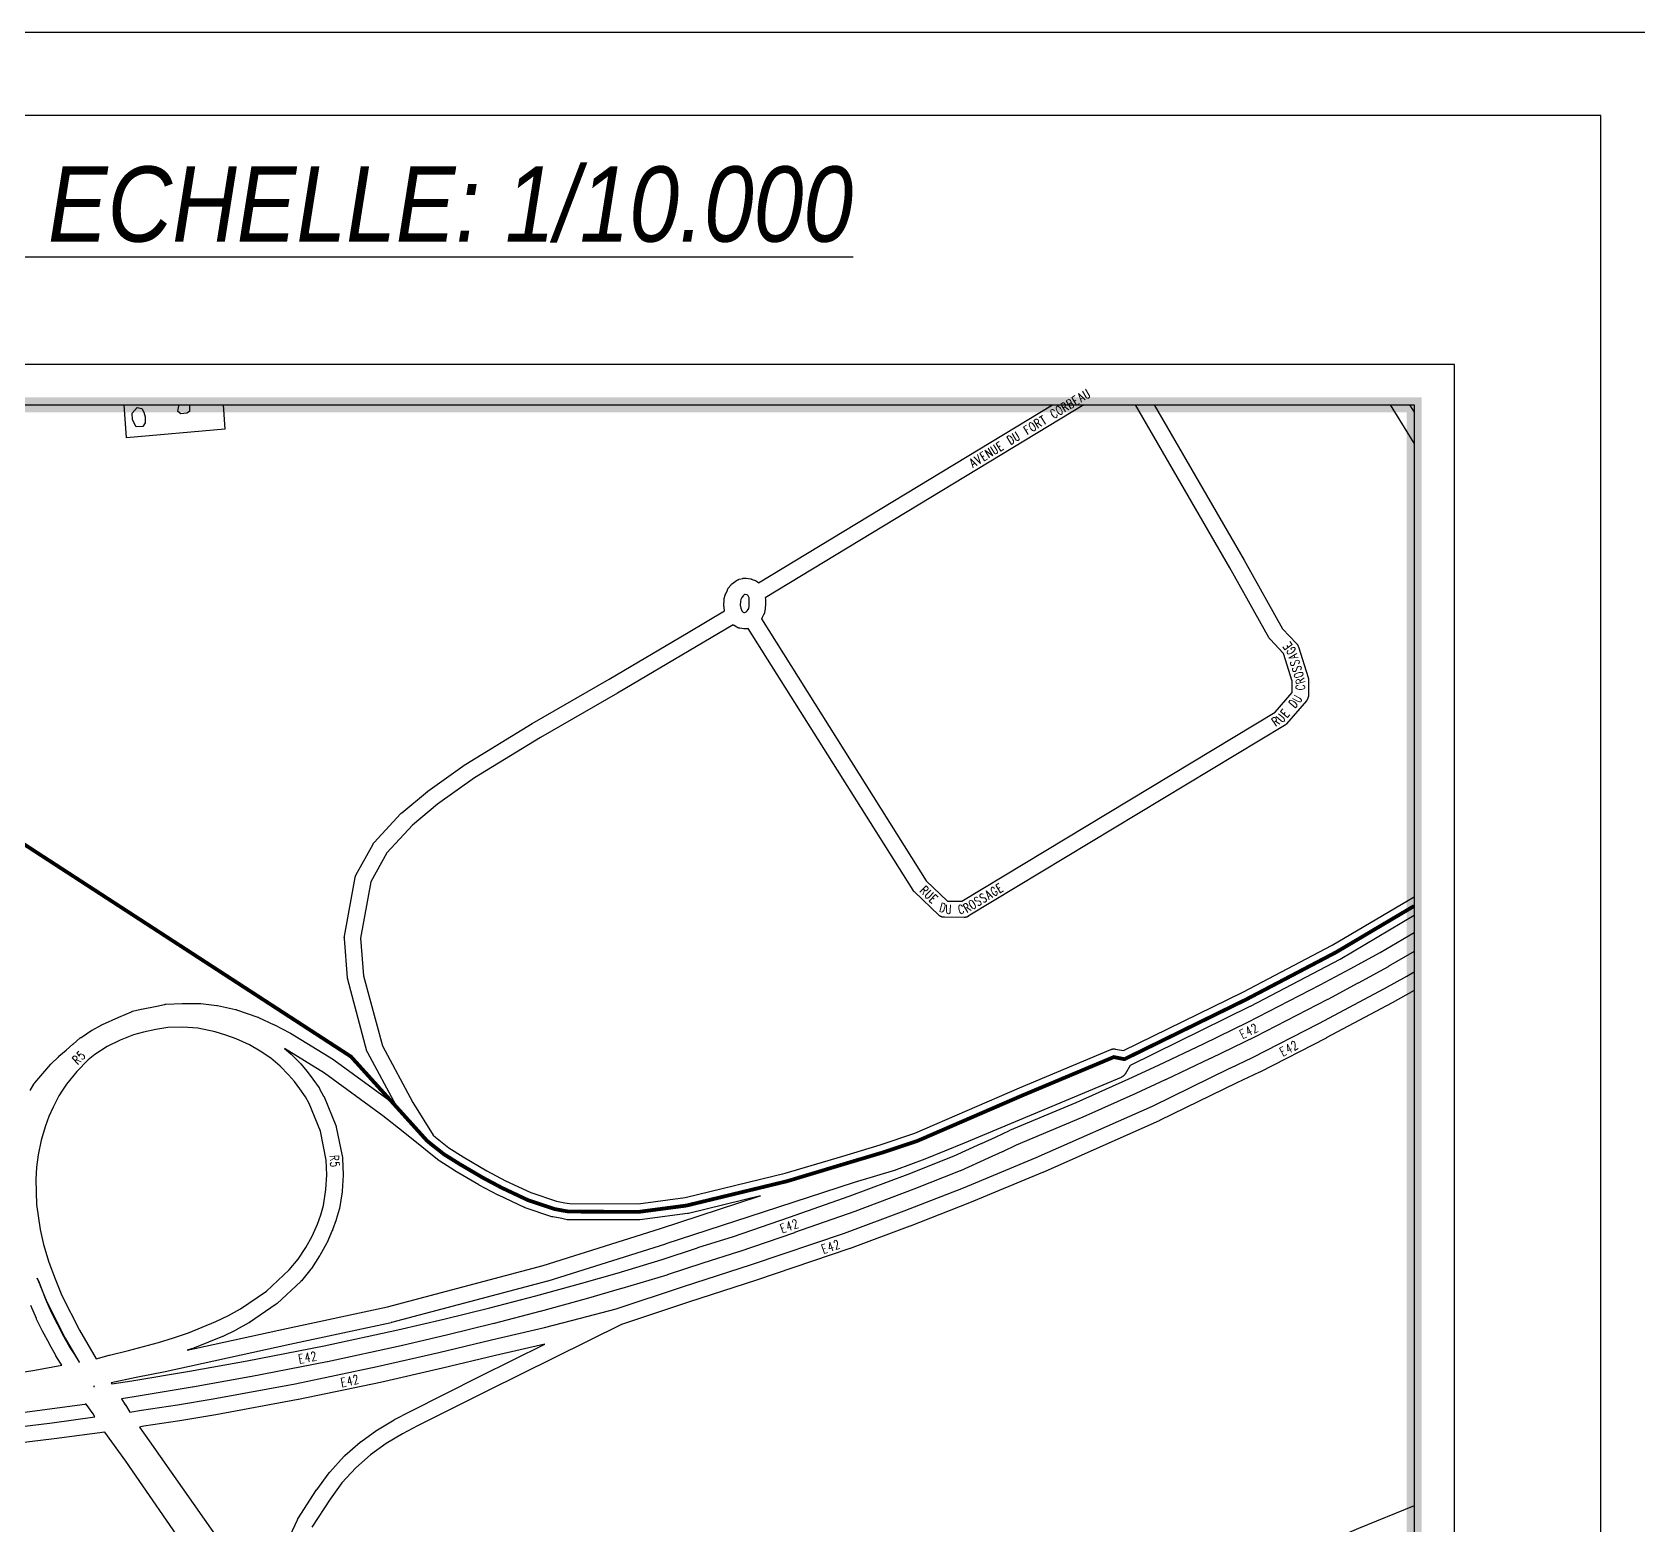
# Model space of a CAD drawing. Header units: millimetres. Extents: x 233857 to 235003, y 252930 to 253232.
# Drawn here: x 234688.6 to 234795.3, y 253127.8 to 253227 of the extents above; entities that cross this region are included whole.
import ezdxf
from ezdxf.enums import TextEntityAlignment as Align

# ---------------------------------------------------------------- set-up
doc = ezdxf.new("R2010")
doc.units = ezdxf.units.MM
doc.layers.get('0').update_dxf_attribs({"linetype": 'CONTINUOUS'})
doc.layers.add('1CARTOUCHE', color=7, linetype='CONTINUOUS')
doc.layers.add('IGN', color=253, linetype='CONTINUOUS')
doc.styles.add('BR11', font='ROMANS.shx', dxfattribs={"width": 0.7, "height": 6})
doc.styles.get("Standard").update_dxf_attribs({"font": 'romans.shx', "width": 0.85})

# ---------------------------------------------------------------- blocks, each defined once
blk = doc.blocks.new('*U57')
at = {"color": 0, "style": 'BR11', "width": 0.7}
for s, rotation, p in [('R', 316.4254, (117659.6, 127453.6)), ('U', 316.4254, (117662.7, 127450.7)), ('E', 316.4254, (117665.7, 127447.8)), ('S', 31.113, (117698.7, 127448.4)), ('A', 31.113, (117702.3, 127450.6)), ('G', 31.113, (117705.9, 127452.8)), ('E', 31.113, (117709.4, 127455)), ('D', 343.2517, (117671.8, 127442)), ('U', 359.6577, (117675.6, 127440.9)), ('C', 15.423, (117684, 127440.9)), ('R', 31.113, (117687.9, 127441.9)), ('O', 31.113, (117691.5, 127444.1)), ('S', 31.113, (117695.1, 127446.3))]:
    blk.add_text(s, height=6, rotation=rotation, dxfattribs=at).set_placement(p, align=Align.MIDDLE)
blk = doc.blocks.new('*U58')
at = {"color": 0, "style": 'BR11', "width": 0.7}
for s, rotation, p in [('E', 126.6251, (117900.8, 127615.9)), ('G', 126.6251, (117903.2, 127612.6)), ('A', 107.3814, (117904.5, 127608.6)), ('S', 107.3814, (117905.7, 127604.6)), ('S', 107.3814, (117907, 127600.6)), ('O', 107.3814, (117908.2, 127596.6)), ('R', 104.8404, (117909.3, 127592.5)), ('C', 89.6067, (117909.3, 127588.3)), ('D', 49.2712, (117904.6, 127577.5)), ('U', 60.8466, (117907.3, 127580.6)), ('R', 32.8705, (117892.8, 127565.6)), ('U', 49.2712, (117896.3, 127567.9)), ('E', 49.2712, (117899.1, 127571.1))]:
    blk.add_text(s, height=6, rotation=rotation, dxfattribs=at).set_placement(p, align=Align.MIDDLE)
blk = doc.blocks.new('*U80')
at = {"color": 0, "style": 'BR11', "width": 0.7}
for s, rotation, p in [('E', 27.0783, (117897.8, 127346.6)), ('4', 27.1697, (117901.6, 127348.5)), ('2', 27.1697, (117905.3, 127350.5))]:
    blk.add_text(s, height=6, rotation=rotation, dxfattribs=at).set_placement(p, align=Align.MIDDLE)
blk = doc.blocks.new('*U81')
at = {"color": 0, "style": 'BR11', "width": 0.7}
for s, p in [('E', (117593.3, 127215.5)), ('4', (117597.3, 127216.9)), ('2', (117601.3, 127218.2))]:
    blk.add_text(s, height=6, rotation=18.5973, dxfattribs=at).set_placement(p, align=Align.MIDDLE)
blk = doc.blocks.new('*U82')
at = {"color": 0, "style": 'BR11', "width": 0.7}
for s, rotation, p in [('2', 12.0457, (117282.1, 127128.6)), ('E', 11.9427, (117273.9, 127126.8)), ('4', 12.0457, (117278, 127127.7))]:
    blk.add_text(s, height=6, rotation=rotation, dxfattribs=at).set_placement(p, align=Align.MIDDLE)
blk = doc.blocks.new('*U89')
at = {"color": 0, "style": 'BR11', "width": 0.7}
for s, p in [('E', (117245.8, 127142.5)), ('4', (117250, 127143.3)), ('2', (117254.1, 127144.1))]:
    blk.add_text(s, height=6, rotation=11.0794, dxfattribs=at).set_placement(p, align=Align.MIDDLE)
blk = doc.blocks.new('*U90')
at = {"color": 0, "style": 'BR11', "width": 0.7}
for s, rotation, p in [('E', 18.8727, (117565.8, 127229.2)), ('4', 19.1876, (117569.8, 127230.5)), ('2', 19.1876, (117573.8, 127231.9))]:
    blk.add_text(s, height=6, rotation=rotation, dxfattribs=at).set_placement(p, align=Align.MIDDLE)
blk = doc.blocks.new('*U91')
at = {"color": 0, "style": 'BR11', "width": 0.7}
for s, rotation, p in [('E', 25.981, (117871.2, 127358.2)), ('4', 26.6599, (117875, 127360.1)), ('2', 26.6599, (117878.8, 127361.9))]:
    blk.add_text(s, height=6, rotation=rotation, dxfattribs=at).set_placement(p, align=Align.MIDDLE)
blk = doc.blocks.new('*U142')
at = {"color": 0, "style": 'BR11', "width": 0.7}
for s, p in [('E', (117760, 127778.8)), ('A', (117763.6, 127781)), ('U', (117767.2, 127783.1)), ('C', (117745.6, 127770.1)), ('O', (117749.2, 127772.3)), ('R', (117752.8, 127774.4)), ('B', (117756.4, 127776.6)), ('F', (117727.7, 127759.2)), ('O', (117731.3, 127761.4)), ('R', (117734.9, 127763.6)), ('T', (117738.5, 127765.7)), ('U', (117706.1, 127746.2)), ('E', (117709.7, 127748.3)), ('D', (117716.9, 127752.7)), ('U', (117720.5, 127754.9)), ('A', (117691.8, 127737.5)), ('V', (117695.3, 127739.6)), ('E', (117698.9, 127741.8)), ('N', (117702.5, 127744))]:
    blk.add_text(s, height=6, rotation=31.1907, dxfattribs=at).set_placement(p, align=Align.MIDDLE)
blk = doc.blocks.new('*U147')
at = {"color": 0, "style": 'BR11', "width": 0.7}
for s, p in [('5', (117099.6, 127343.9)), ('R', (117096.7, 127340.9))]:
    blk.add_text(s, height=6, rotation=45.002, dxfattribs=at).set_placement(p, align=Align.MIDDLE)
blk = doc.blocks.new('*U148')
at = {"color": 0, "style": 'BR11', "width": 0.7}
for s, p in [('R', (117267.9, 127275.8)), ('5', (117268.2, 127271.6))]:
    blk.add_text(s, height=6, rotation=274.5799, dxfattribs=at).set_placement(p, align=Align.MIDDLE)

msp = doc.modelspace()

# ---------------------------------------------------------------- linework, layer by layer
at = {"layer": '1CARTOUCHE'}
for points in [[(233857.38, 253226.96), (235003.07, 253226.96), (235003.07, 252929.96), (233857.38, 252929.96)], [(234792.81, 253221.41), (233867.08, 253221.41), (233867.08, 252935.16), (234792.81, 252934.96)], [(234590.1, 252942.64), (234783.09, 252942.64), (234783.09, 253204.89), (234590.1, 253204.89)]]:
    msp.add_lwpolyline(points, close=True, dxfattribs=at)
at = {"layer": '1CARTOUCHE', "const_width": 1}
msp.add_lwpolyline([(234592.8, 252945.33), (234780.4, 252945.33), (234780.4, 253202.2), (234592.8, 253202.2)], close=True, dxfattribs=at)
at = {"layer": 'IGN', "linetype": 'Continuous'}
msp.add_lwpolyline([(234592.8, 253202.2), (234780.4, 253202.2), (234780.4, 252945.33), (234592.8, 252945.33), (234592.8, 253202.2)], dxfattribs=at)
msp.add_lwpolyline([(234592.8, 253202.2), (234780.4, 253202.2), (234780.4, 252945.33), (234592.8, 252945.33), (234592.8, 253202.2)], dxfattribs=at)
at = {"layer": 'IGN'}
for points in [[(234688.51, 253156.67), (234688.76, 253157.1), (234688.77, 253157.11), (234688.78, 253157.13), (234688.79, 253157.14), (234688.8, 253157.16), (234688.82, 253157.17), (234689.22, 253157.64), (234689.22, 253157.64), (234689.89, 253158.41), (234689.89, 253158.42), (234689.9, 253158.43), (234689.91, 253158.44), (234690.39, 253158.9), (234690.4, 253158.91), (234690.41, 253158.92), (234690.42, 253158.94), (234690.9, 253159.34), (234691.35, 253159.74), (234691.36, 253159.75), (234691.83, 253160.16), (234691.84, 253160.17), (234691.86, 253160.18), (234691.87, 253160.19), (234691.89, 253160.2), (234692.61, 253160.67), (234692.62, 253160.67), (234692.63, 253160.68), (234693.26, 253161.03), (234693.27, 253161.04), (234693.29, 253161.05), (234693.3, 253161.06), (234694.39, 253161.55), (234694.4, 253161.55), (234695.23, 253161.9), (234695.25, 253161.91), (234695.26, 253161.91), (234695.28, 253161.92), (234695.29, 253161.92), (234695.31, 253161.93), (234695.87, 253162.07), (234695.89, 253162.07), (234695.9, 253162.08), (234696.91, 253162.27), (234697.43, 253162.39), (234697.45, 253162.39), (234697.47, 253162.4), (234697.49, 253162.4), (234697.51, 253162.4), (234697.52, 253162.4), (234698.59, 253162.45), (234698.61, 253162.45), (234698.62, 253162.45), (234699.77, 253162.45), (234699.78, 253162.45), (234699.8, 253162.45), (234699.81, 253162.44), (234699.83, 253162.44), (234700.9, 253162.32), (234700.92, 253162.32), (234700.93, 253162.31), (234700.95, 253162.31), (234702.15, 253162.05), (234702.16, 253162.04), (234702.18, 253162.04), (234702.19, 253162.04), (234702.21, 253162.03), (234703.62, 253161.54), (234703.64, 253161.53), (234703.65, 253161.53), (234703.67, 253161.52), (234704.7, 253161.04), (234704.71, 253161.04), (234704.72, 253161.03), (234705.75, 253160.5), (234705.76, 253160.49), (234705.78, 253160.48), (234705.79, 253160.48), (234708.64, 253158.72), (234708.65, 253158.72), (234708.67, 253158.71), (234708.68, 253158.7), (234712.58, 253155.85), (234712.59, 253155.84), (234712.6, 253155.84), (234712.8, 253155.68), (234710.92, 253159.18), (234710.91, 253159.19), (234710.9, 253159.21), (234710.9, 253159.23), (234710.89, 253159.24), (234710.88, 253159.26), (234710.88, 253159.28), (234710.87, 253159.29), (234709.6, 253164.05), (234709.59, 253164.07), (234709.59, 253164.08), (234709.59, 253164.1), (234709.58, 253164.11), (234709.58, 253164.13), (234709.58, 253164.15), (234709.37, 253166.77), (234709.37, 253166.79), (234709.36, 253166.81), (234709.36, 253166.82), (234709.37, 253166.84), (234709.37, 253166.86), (234709.37, 253166.88), (234709.37, 253166.89), (234709.37, 253166.91), (234710.08, 253170.81), (234710.09, 253170.83), (234710.09, 253170.85), (234710.1, 253170.87), (234710.1, 253170.88), (234710.11, 253170.9), (234710.11, 253170.92), (234710.12, 253170.93), (234710.13, 253170.95), (234710.13, 253170.96), (234710.14, 253170.98), (234711.28, 253173.04), (234711.29, 253173.05), (234711.29, 253173.07), (234711.3, 253173.08), (234711.31, 253173.09), (234711.32, 253173.11), (234711.33, 253173.12), (234711.34, 253173.13), (234711.35, 253173.14), (234713.13, 253175.06), (234713.14, 253175.07), (234713.15, 253175.08), (234713.17, 253175.1), (234713.18, 253175.11), (234714.88, 253176.53), (234714.89, 253176.53), (234714.9, 253176.54), (234714.91, 253176.55), (234717.4, 253178.33), (234717.41, 253178.33), (234717.42, 253178.34), (234717.43, 253178.35), (234721.83, 253181.04), (234721.84, 253181.05), (234726.96, 253183.99), (234732.2, 253187.08), (234734.62, 253188.53), (234734.58, 253188.77), (234734.58, 253188.79), (234734.57, 253188.81), (234734.57, 253188.83), (234734.57, 253188.84), (234734.57, 253188.86), (234734.57, 253188.88), (234734.57, 253188.9), (234734.59, 253189.24), (234734.59, 253189.26), (234734.59, 253189.28), (234734.59, 253189.29), (234734.6, 253189.31), (234734.6, 253189.33), (234734.6, 253189.34), (234734.66, 253189.57), (234734.66, 253189.59), (234734.67, 253189.6), (234734.67, 253189.62), (234734.68, 253189.63), (234734.68, 253189.65), (234734.69, 253189.66), (234734.8, 253189.9), (234734.8, 253189.92), (234734.81, 253189.93), (234734.82, 253189.95), (234734.83, 253189.96), (234734.83, 253189.98), (234734.84, 253189.99), (234734.85, 253190), (234734.86, 253190.02), (234735.04, 253190.24), (234735.05, 253190.26), (234735.06, 253190.27), (234735.07, 253190.28), (234735.08, 253190.29), (234735.1, 253190.31), (234735.11, 253190.32), (234735.12, 253190.33), (234735.13, 253190.34), (234735.15, 253190.35), (234735.4, 253190.53), (234735.41, 253190.54), (234735.43, 253190.55), (234735.44, 253190.56), (234735.46, 253190.57), (234735.48, 253190.58), (234735.49, 253190.59), (234735.51, 253190.59), (234735.53, 253190.6), (234735.54, 253190.61), (234735.56, 253190.61), (234735.58, 253190.62), (234735.82, 253190.68), (234735.84, 253190.68), (234735.85, 253190.69), (234735.87, 253190.69), (234735.89, 253190.69), (234735.9, 253190.69), (234735.92, 253190.7), (234735.94, 253190.7), (234735.95, 253190.7), (234735.97, 253190.7), (234735.99, 253190.7), (234736.01, 253190.69), (234736.02, 253190.69), (234736.04, 253190.69), (234736.35, 253190.64), (234736.36, 253190.64), (234736.38, 253190.63), (234736.4, 253190.63), (234736.42, 253190.62), (234736.43, 253190.62), (234736.45, 253190.61), (234736.46, 253190.61), (234736.66, 253190.53), (234736.68, 253190.52), (234736.69, 253190.51), (234736.71, 253190.5), (234736.73, 253190.5), (234736.74, 253190.49), (234736.76, 253190.48), (234736.77, 253190.47), (234736.78, 253190.46), (234736.8, 253190.45), (234736.81, 253190.43), (234736.83, 253190.42), (234736.84, 253190.41), (234736.85, 253190.4), (234736.87, 253190.38), (234756.39, 253202.2)], [(234694.91, 253200.02), (234694.75, 253202.2)], [(234701.32, 253202.2), (234701.44, 253200.58), (234694.91, 253200.02), (234694.91, 253200.02)], [(234699.09, 253202.2), (234699.09, 253202.14), (234699.09, 253201.88), (234699.09, 253201.77), (234698.92, 253201.65), (234698.52, 253201.6), (234698.32, 253201.77), (234698.35, 253202.02), (234698.39, 253202.2)], [(234763.15, 253202.2), (234769.11, 253191.9), (234769.11, 253191.9), (234771.67, 253187.33), (234772.6, 253186.35), (234772.61, 253186.34), (234772.62, 253186.32), (234772.63, 253186.31), (234772.64, 253186.3), (234772.65, 253186.28), (234772.66, 253186.27), (234772.67, 253186.25), (234772.68, 253186.24), (234772.69, 253186.22), (234772.69, 253186.2), (234772.7, 253186.19), (234772.71, 253186.17), (234772.71, 253186.16), (234772.72, 253186.14), (234773.36, 253184.09), (234773.37, 253184.07), (234773.37, 253184.06), (234773.37, 253184.04), (234773.38, 253184.02), (234773.38, 253184.01), (234773.38, 253183.99), (234773.38, 253183.97), (234773.39, 253183.96), (234773.39, 253183.94), (234773.39, 253183.92), (234773.38, 253182.9), (234773.38, 253182.88), (234773.38, 253182.86), (234773.38, 253182.84), (234773.37, 253182.83), (234773.37, 253182.81), (234773.37, 253182.79), (234773.36, 253182.77), (234773.36, 253182.76), (234773.35, 253182.74), (234773.35, 253182.72), (234773.34, 253182.7), (234773.33, 253182.69), (234773.33, 253182.67), (234773.32, 253182.66), (234773.31, 253182.64), (234773.3, 253182.62), (234773.29, 253182.61), (234773.28, 253182.59), (234773.27, 253182.58), (234773.26, 253182.56), (234773.25, 253182.55), (234771.93, 253181.02), (234771.92, 253181.01), (234771.91, 253181), (234771.9, 253180.98), (234771.88, 253180.97), (234771.87, 253180.96), (234771.86, 253180.95), (234771.84, 253180.94), (234771.83, 253180.93), (234771.82, 253180.92), (234771.8, 253180.91), (234750.8, 253168.24), (234750.79, 253168.23), (234750.77, 253168.22), (234750.76, 253168.21), (234750.74, 253168.2), (234750.72, 253168.2), (234750.71, 253168.19), (234750.69, 253168.19), (234750.67, 253168.18), (234750.66, 253168.18), (234750.64, 253168.17), (234750.62, 253168.17), (234750.61, 253168.17), (234750.59, 253168.16), (234750.57, 253168.16), (234750.55, 253168.16), (234750.54, 253168.16), (234750.52, 253168.16), (234749.21, 253168.17), (234749.19, 253168.17), (234749.18, 253168.17), (234749.16, 253168.17), (234749.14, 253168.17), (234749.12, 253168.17), (234749.11, 253168.18), (234749.09, 253168.18), (234749.07, 253168.19), (234749.05, 253168.19), (234749.04, 253168.2), (234749.02, 253168.2), (234749, 253168.21), (234748.99, 253168.22), (234748.97, 253168.22), (234748.96, 253168.23), (234748.94, 253168.24), (234748.93, 253168.25), (234748.91, 253168.26), (234748.9, 253168.27), (234748.88, 253168.28), (234748.87, 253168.29), (234748.86, 253168.3), (234748.84, 253168.32), (234747.22, 253169.86), (234747.21, 253169.87), (234747.19, 253169.89), (234747.18, 253169.9), (234747.17, 253169.91), (234747.16, 253169.92), (234747.15, 253169.94), (234747.14, 253169.95), (234747.13, 253169.97), (234736.19, 253187.36), (234736.11, 253187.34), (234736.09, 253187.34), (234736.07, 253187.33), (234736.05, 253187.33), (234736.04, 253187.33), (234736.02, 253187.33), (234736, 253187.33), (234735.98, 253187.32), (234735.96, 253187.32), (234735.95, 253187.32), (234735.93, 253187.33), (234735.91, 253187.33), (234735.89, 253187.33), (234735.63, 253187.37), (234735.61, 253187.37), (234735.59, 253187.37), (234735.58, 253187.38), (234735.56, 253187.38), (234735.54, 253187.39), (234735.53, 253187.39), (234735.51, 253187.4), (234735.49, 253187.4), (234735.48, 253187.41), (234735.46, 253187.42), (234735.45, 253187.43), (234735.43, 253187.44), (234735.42, 253187.45), (234735.26, 253187.55), (234735.24, 253187.55), (234735.23, 253187.56), (234735.22, 253187.57), (234735.21, 253187.58), (234735.18, 253187.6), (234732.75, 253186.15), (234732.75, 253186.15), (234727.51, 253183.05), (234727.5, 253183.05), (234722.39, 253180.12), (234718.01, 253177.44), (234715.56, 253175.68), (234713.9, 253174.3), (234712.19, 253172.46), (234711.13, 253170.53), (234710.45, 253166.79), (234710.65, 253164.28), (234711.9, 253159.63), (234713.92, 253155.87), (234715.26, 253153.7), (234715.43, 253153.56), (234716.31, 253152.87), (234717.26, 253152.27), (234718.84, 253151.34), (234720.08, 253150.68), (234721.76, 253149.9), (234723.45, 253149.33), (234724, 253149.22), (234724.32, 253149.17), (234728.88, 253149.15), (234731.99, 253149.56), (234738.63, 253151.17), (234742.47, 253152.32), (234744.95, 253153.07), (234747.24, 253153.83), (234754.19, 253156.85), (234754.2, 253156.85), (234760.26, 253159.39), (234760.27, 253159.4), (234760.29, 253159.4), (234760.31, 253159.41), (234760.32, 253159.41), (234760.34, 253159.42), (234760.36, 253159.42), (234760.37, 253159.42), (234760.39, 253159.43), (234760.41, 253159.43), (234760.43, 253159.43), (234760.45, 253159.43), (234760.46, 253159.43), (234760.48, 253159.43), (234760.5, 253159.43), (234760.52, 253159.43), (234760.53, 253159.43), (234760.55, 253159.42), (234760.57, 253159.42), (234761.1, 253159.32)], [(234737.07, 253188), (234748.01, 253170.6), (234749.43, 253169.25), (234750.37, 253169.24), (234771.17, 253181.79), (234772.3, 253183.1), (234772.31, 253183.85), (234771.73, 253185.7), (234770.84, 253186.64), (234770.83, 253186.65), (234770.82, 253186.66), (234770.81, 253186.68), (234770.79, 253186.69), (234770.79, 253186.7), (234770.78, 253186.72), (234770.77, 253186.73), (234770.76, 253186.75), (234768.17, 253191.37), (234761.9, 253202.2)], [(234758.48, 253202.2), (234737.32, 253189.39), (234737.33, 253189.29), (234737.34, 253189.27), (234737.34, 253189.25), (234737.34, 253189.24), (234737.34, 253189.22), (234737.34, 253188.98), (234737.34, 253188.96), (234737.34, 253188.95), (234737.33, 253188.94), (234737.32, 253188.71), (234737.32, 253188.7), (234737.31, 253188.69), (234737.31, 253188.67), (234737.31, 253188.66), (234737.26, 253188.41), (234737.26, 253188.4), (234737.26, 253188.38), (234737.25, 253188.36), (234737.25, 253188.34), (234737.24, 253188.33), (234737.23, 253188.31), (234737.23, 253188.29), (234737.22, 253188.28), (234737.21, 253188.26), (234737.12, 253188.08), (234737.11, 253188.07), (234737.1, 253188.05), (234737.09, 253188.04), (234737.08, 253188.02), (234737.07, 253188)], [(234780.4, 253199.67), (234778.83, 253202.2)], [(234780.1, 253202.2), (234780.4, 253201.72)], [(234761.1, 253159.32), (234769.02, 253163.21), (234774.96, 253166.32), (234780.4, 253169.54)], [(234780.4, 253168.29), (234775.5, 253165.38), (234775.49, 253165.38), (234775.47, 253165.37), (234769.51, 253162.25), (234769.5, 253162.24), (234761.55, 253158.34), (234761.21, 253157.76), (234761.2, 253157.75), (234761.19, 253157.73), (234761.18, 253157.72), (234761.17, 253157.71), (234761.16, 253157.69), (234761.15, 253157.68), (234761.13, 253157.66), (234761.12, 253157.65), (234761.11, 253157.64), (234761.09, 253157.63), (234761.08, 253157.62), (234761.07, 253157.61), (234761.05, 253157.6), (234761.04, 253157.59), (234761.02, 253157.58), (234761, 253157.57), (234760.99, 253157.56), (234760.97, 253157.55), (234760.96, 253157.54), (234750.52, 253153.18), (234750.52, 253153.18), (234747.92, 253152.12), (234747.91, 253152.12), (234746, 253151.4), (234745.99, 253151.4), (234745.97, 253151.39), (234743.23, 253150.56), (234737.18, 253148.59), (234730.71, 253146.48), (234730.7, 253146.47), (234722.88, 253144.01), (234722.87, 253144.01), (234722.86, 253144), (234712.5, 253141.26), (234712.48, 253141.26), (234712.47, 253141.25), (234705.76, 253139.81), (234697.48, 253137.99), (234697.47, 253137.98), (234695.54, 253137.6), (234693.89, 253137.26)], [(234693.89, 253137.26), (234693.93, 253137.19), (234695.25, 253137.39), (234699.09, 253138.03), (234702.91, 253138.71), (234708.02, 253139.71), (234712.91, 253140.77), (234715.98, 253141.49), (234719.04, 253142.24), (234722.09, 253143.04), (234725.13, 253143.87), (234727.48, 253144.55), (234730.47, 253145.44), (234732.83, 253146.23), (234732.84, 253146.24), (234735.22, 253146.98), (234738.92, 253148.25), (234742.89, 253149.65), (234746.8, 253151.12), (234749.86, 253152.33), (234751.66, 253153.15), (234751.67, 253153.15), (234752.6, 253153.57), (234753.53, 253154.02), (234753.54, 253154.02), (234753.55, 253154.03), (234757.97, 253155.88), (234761.47, 253157.45), (234763.43, 253158.35), (234766.41, 253159.76), (234769.37, 253161.2), (234774.16, 253163.68), (234776.16, 253164.75), (234778.14, 253165.83), (234780.4, 253167.16)], [(234780.4, 253165.91), (234778.68, 253164.9), (234778.67, 253164.89), (234776.68, 253163.8), (234776.67, 253163.79), (234774.67, 253162.72), (234774.66, 253162.72), (234769.86, 253160.24), (234769.85, 253160.23), (234766.88, 253158.79), (234766.87, 253158.79), (234763.89, 253157.37), (234763.88, 253157.37), (234761.92, 253156.47), (234761.92, 253156.47), (234758.41, 253154.9), (234758.4, 253154.89), (234753.98, 253153.04), (234753.07, 253152.59), (234753.05, 253152.59), (234752.11, 253152.17), (234750.29, 253151.34), (234750.28, 253151.33), (234750.27, 253151.33), (234747.19, 253150.11), (234747.18, 253150.11), (234743.27, 253148.64), (234743.26, 253148.64), (234739.27, 253147.23), (234739.27, 253147.22), (234735.56, 253145.96), (234735.55, 253145.95), (234733.17, 253145.21), (234730.8, 253144.42), (234730.79, 253144.41), (234727.79, 253143.51), (234727.78, 253143.51), (234725.42, 253142.83), (234725.42, 253142.83), (234722.37, 253142), (234722.36, 253142), (234719.31, 253141.2), (234719.3, 253141.19), (234716.23, 253140.44), (234716.23, 253140.44), (234713.15, 253139.72), (234713.14, 253139.72), (234708.24, 253138.66), (234708.23, 253138.65), (234703.11, 253137.65), (234703.1, 253137.65), (234699.28, 253136.96), (234699.27, 253136.96), (234695.42, 253136.33), (234695.42, 253136.33), (234694.57, 253136.2), (234694.82, 253135.8), (234694.83, 253135.79), (234695.12, 253135.3), (234695.89, 253135.43), (234695.9, 253135.43), (234698.28, 253135.8), (234700.65, 253136.19), (234706.11, 253137.2), (234711.55, 253138.33), (234715.64, 253139.27), (234719.15, 253140.12), (234719.15, 253140.12), (234722.66, 253140.93), (234725.05, 253141.54), (234727.42, 253142.16)], [(234727.42, 253142.16), (234731.89, 253143.65), (234731.9, 253143.65), (234736.4, 253145.11), (234742.58, 253147.19), (234746.54, 253148.68), (234750.48, 253150.21), (234755.31, 253152.21), (234763.03, 253155.64), (234768.17, 253158.16), (234768.18, 253158.16), (234769.67, 253158.86), (234774.07, 253161.11), (234778.43, 253163.45), (234779.93, 253164.27), (234780.4, 253164.54)], [(234780.4, 253163.3), (234778.95, 253162.5), (234778.94, 253162.5), (234774.57, 253160.16), (234774.57, 253160.15), (234770.15, 253157.89), (234770.14, 253157.89), (234770.13, 253157.88), (234768.64, 253157.18), (234763.5, 253154.67), (234763.49, 253154.66), (234763.48, 253154.66), (234755.74, 253151.22), (234755.73, 253151.22), (234750.89, 253149.21), (234750.88, 253149.21), (234746.93, 253147.67), (234746.92, 253147.67), (234742.95, 253146.17), (234742.95, 253146.17), (234742.94, 253146.17), (234736.74, 253144.08), (234736.73, 253144.08), (234732.23, 253142.62), (234727.78, 253141.14), (234718.87, 253136.73), (234714.22, 253134.39), (234713.22, 253133.86), (234712.14, 253133.22), (234711.11, 253132.48), (234710.13, 253131.62), (234709.21, 253130.62), (234708.42, 253129.54), (234707.21, 253127.67)], [(234685.5, 253137.57), (234688.81, 253138.09), (234690.61, 253138.42), (234690.52, 253138.57), (234690.22, 253139.05), (234690.22, 253139.06), (234690.21, 253139.07), (234689.79, 253139.83), (234689.78, 253139.84), (234689.33, 253140.68), (234689.33, 253140.69), (234688.93, 253141.49), (234688.92, 253141.5), (234688.92, 253141.52), (234688.54, 253142.39)], [(234705.61, 253126.78), (234706.25, 253128.16), (234706.25, 253128.17), (234706.26, 253128.19), (234706.27, 253128.2), (234706.27, 253128.21), (234706.28, 253128.23), (234707.53, 253130.14), (234707.53, 253130.15), (234707.54, 253130.16), (234708.36, 253131.28), (234708.36, 253131.3), (234708.37, 253131.31), (234708.39, 253131.32), (234708.4, 253131.33), (234709.36, 253132.38), (234709.37, 253132.39), (234709.38, 253132.4), (234709.39, 253132.41), (234709.4, 253132.42), (234710.42, 253133.31), (234710.43, 253133.32), (234710.45, 253133.33), (234710.46, 253133.34), (234711.53, 253134.11), (234711.54, 253134.12), (234711.55, 253134.12), (234711.57, 253134.13), (234712.68, 253134.8), (234712.7, 253134.8), (234712.71, 253134.81), (234713.73, 253135.35), (234713.73, 253135.35), (234718.39, 253137.7), (234718.39, 253137.7), (234722.68, 253139.83), (234719.4, 253139.07), (234715.89, 253138.22), (234715.89, 253138.22), (234711.78, 253137.28), (234711.77, 253137.28), (234706.32, 253136.14), (234706.31, 253136.14), (234700.84, 253135.13), (234700.83, 253135.13), (234698.45, 253134.73), (234698.44, 253134.73), (234696.06, 253134.37), (234695.77, 253134.32), (234696.41, 253133.4), (234702.98, 253124.03)], [(234685.04, 253134.01), (234689.96, 253134.6), (234692.81, 253134.99), (234692.68, 253135.19), (234692.22, 253135.84), (234692.15, 253135.83), (234692.14, 253135.82), (234687.64, 253135.22)], [(234699.14, 253125.86), (234694.85, 253132.06), (234693.47, 253133.99), (234690.1, 253133.53), (234690.09, 253133.53), (234685.16, 253132.93)], [(234780.4, 253129.09), (234776.71, 253127.58), (234746.73, 253114.8), (234740.78, 253113.53), (234734.5, 253112.84), (234727.38, 253112.79), (234721.08, 253113.38), (234715.59, 253114.24), (234709.11, 253113.75), (234707.95, 253113.62), (234707.1, 253113.57), (234697.51, 253117.57), (234689.63, 253118.8), (234638.08, 253127.04), (234631.78, 253127.86), (234628.68, 253128.12), (234623.89, 253128.09), (234618.1, 253128.04), (234592.8, 253127.96)]]:
    msp.add_lwpolyline(points, dxfattribs=at)
for points in [[(234695.27, 253201.65), (234695.61, 253202.02), (234695.92, 253201.97), (234696.06, 253201.71), (234696.15, 253201.4), (234696.15, 253201), (234695.98, 253200.77), (234695.55, 253200.74), (234695.3, 253201.2), (234695.27, 253201.65)], [(234735.77, 253188.52), (234735.86, 253188.44), (234735.9, 253188.42), (234735.94, 253188.41), (234736.01, 253188.43), (234736.05, 253188.46), (234736.11, 253188.52), (234736.18, 253188.62), (234736.22, 253188.69), (234736.24, 253188.83), (234736.26, 253189), (234736.26, 253189.19), (234736.24, 253189.38), (234736.21, 253189.48), (234736.19, 253189.53), (234736.15, 253189.57), (234736.11, 253189.58), (234735.98, 253189.61), (234735.95, 253189.6), (234735.85, 253189.52), (234735.76, 253189.41), (234735.7, 253189.27), (234735.67, 253189.14), (234735.65, 253188.9), (234735.69, 253188.7)], [(234692.89, 253138.86), (234693.76, 253139.09), (234693.77, 253139.1), (234695.03, 253139.4), (234697.02, 253139.94), (234698.03, 253140.25), (234699.02, 253140.58), (234700.84, 253141.32), (234701.68, 253141.73), (234702.48, 253142.16), (234704.19, 253143.35), (234705.71, 253144.76), (234706.3, 253145.47), (234706.81, 253146.25), (234707.23, 253147), (234707.58, 253147.79), (234707.8, 253148.41), (234707.98, 253149.04), (234708.15, 253150.09), (234708.21, 253151.08), (234708.17, 253152.05), (234707.79, 253153.98), (234707.03, 253155.81), (234706.79, 253156.24), (234706.41, 253156.79), (234706.05, 253157.27), (234705.67, 253157.72), (234705.1, 253158.29), (234704.48, 253158.81), (234703.79, 253159.29), (234703.06, 253159.71), (234702.19, 253160.11), (234701.49, 253160.35), (234700.79, 253160.56), (234699.64, 253160.81), (234698.64, 253160.88), (234697.64, 253160.85), (234696.85, 253160.71), (234696.03, 253160.55), (234695.37, 253160.37), (234694.48, 253160.02), (234693.62, 253159.59), (234692.79, 253159.07), (234692.35, 253158.7), (234691.6, 253157.93), (234690.92, 253157.08), (234690.66, 253156.7), (234690.42, 253156.31), (234690.03, 253155.56), (234689.75, 253154.95), (234689.52, 253154.32), (234689.23, 253153.37), (234689.03, 253152.39), (234688.93, 253151.58), (234688.88, 253150.75), (234688.93, 253149.09), (234689.16, 253147.44), (234689.39, 253146.45), (234689.74, 253145.26), (234690.16, 253144.16), (234690.62, 253143.06), (234691.79, 253140.76)], [(234698.94, 253139.42), (234705.53, 253140.87), (234705.53, 253140.87), (234712.23, 253142.31), (234722.57, 253145.05), (234730.37, 253147.5), (234736.85, 253149.62), (234736.85, 253149.62), (234737.01, 253149.67), (234732.22, 253148.51), (234732.2, 253148.5), (234732.19, 253148.5), (234732.17, 253148.5), (234732.16, 253148.5), (234728.99, 253148.08), (234728.97, 253148.07), (234728.95, 253148.07), (234728.94, 253148.07), (234728.92, 253148.07), (234724.27, 253148.09), (234724.25, 253148.09), (234724.24, 253148.09), (234724.22, 253148.09), (234724.2, 253148.09), (234724.19, 253148.09), (234724.17, 253148.09), (234723.81, 253148.16), (234723.8, 253148.16), (234723.22, 253148.27), (234723.2, 253148.28), (234723.18, 253148.28), (234723.16, 253148.29), (234723.14, 253148.29), (234721.38, 253148.88), (234721.37, 253148.89), (234721.35, 253148.89), (234721.34, 253148.9), (234721.33, 253148.91), (234719.61, 253149.71), (234719.6, 253149.72), (234719.59, 253149.72), (234718.32, 253150.39), (234718.31, 253150.4), (234718.3, 253150.4), (234716.7, 253151.34), (234716.69, 253151.35), (234716.69, 253151.35), (234715.7, 253151.98), (234715.69, 253151.99), (234715.67, 253152), (234715.66, 253152.01), (234714.76, 253152.72), (234714.75, 253152.72), (234714.51, 253152.92), (234713.27, 253153.92), (234711.93, 253154.98), (234708.06, 253157.81), (234705.4, 253159.45), (234705.81, 253159.11), (234705.82, 253159.09), (234705.84, 253159.08), (234705.85, 253159.07), (234706.45, 253158.46), (234706.46, 253158.45), (234706.47, 253158.44), (234706.48, 253158.43), (234706.88, 253157.95), (234706.89, 253157.94), (234706.91, 253157.93), (234707.28, 253157.42), (234707.28, 253157.42), (234707.69, 253156.84), (234707.7, 253156.83), (234707.71, 253156.82), (234707.72, 253156.8), (234707.72, 253156.79), (234707.99, 253156.3), (234708, 253156.29), (234708.01, 253156.28), (234708.01, 253156.26), (234708.02, 253156.25), (234708.8, 253154.34), (234708.81, 253154.33), (234708.82, 253154.31), (234708.82, 253154.29), (234708.83, 253154.28), (234708.83, 253154.26), (234708.83, 253154.24), (234709.24, 253152.22), (234709.24, 253152.21), (234709.24, 253152.19), (234709.25, 253152.17), (234709.25, 253152.16), (234709.25, 253152.14), (234709.29, 253151.09), (234709.29, 253151.07), (234709.29, 253151.06), (234709.29, 253151.04), (234709.23, 253149.99), (234709.22, 253149.98), (234709.22, 253149.96), (234709.22, 253149.94), (234709.04, 253148.84), (234709.04, 253148.82), (234709.04, 253148.81), (234709.03, 253148.79), (234709.03, 253148.77), (234708.83, 253148.1), (234708.83, 253148.08), (234708.82, 253148.07), (234708.59, 253147.41), (234708.58, 253147.39), (234708.58, 253147.38), (234708.57, 253147.37), (234708.21, 253146.54), (234708.2, 253146.53), (234708.19, 253146.51), (234708.18, 253146.5), (234707.74, 253145.71), (234707.73, 253145.69), (234707.72, 253145.68), (234707.19, 253144.85), (234707.18, 253144.84), (234707.17, 253144.83), (234707.16, 253144.82), (234707.15, 253144.8), (234706.52, 253144.04), (234706.51, 253144.03), (234706.5, 253144.02), (234706.49, 253144.01), (234706.47, 253143.99), (234704.9, 253142.53), (234704.89, 253142.52), (234704.87, 253142.51), (234704.86, 253142.5), (234704.85, 253142.49), (234704.84, 253142.48), (234703.07, 253141.26), (234703.06, 253141.25), (234703.04, 253141.24), (234703.03, 253141.23), (234703.02, 253141.23), (234702.18, 253140.77), (234702.17, 253140.76), (234702.16, 253140.76), (234701.3, 253140.34), (234701.28, 253140.33), (234701.27, 253140.33), (234699.41, 253139.57), (234699.4, 253139.57), (234699.38, 253139.56)], [(234691.75, 253138.63), (234691.78, 253138.63), (234690.85, 253140.23), (234690.84, 253140.24), (234690.83, 253140.25), (234689.65, 253142.59), (234689.65, 253142.6), (234689.64, 253142.61), (234689.64, 253142.62), (234689.16, 253143.75), (234689.16, 253143.76), (234688.98, 253144.21), (234689.05, 253144.03), (234689.53, 253142.81), (234689.9, 253141.96), (234690.29, 253141.18), (234690.73, 253140.35), (234691.15, 253139.61), (234691.44, 253139.13), (234691.44, 253139.13)], [(234692.77, 253137.01), (234692.76, 253137.03), (234692.71, 253137.02), (234692.72, 253137.01)]]:
    msp.add_lwpolyline(points, close=True, dxfattribs=at)
at = {"layer": 'IGN', "const_width": 0.25}
for points in [[(234780.4, 253168.92), (234775.22, 253165.85), (234769.26, 253162.72), (234761.17, 253158.75), (234760.46, 253158.89), (234754.41, 253156.35), (234747.44, 253153.33), (234745.11, 253152.55), (234742.63, 253151.81), (234738.78, 253150.65), (234732.09, 253149.03), (234728.92, 253148.61), (234724.27, 253148.63), (234723.91, 253148.69), (234723.32, 253148.8), (234721.56, 253149.39), (234719.84, 253150.2), (234718.58, 253150.87), (234716.98, 253151.81), (234715.99, 253152.43), (234715.09, 253153.14), (234714.85, 253153.34), (234709.81, 253158.92), (234667.93, 253186.13)], [(234667.93, 253186.13), (234709.81, 253158.92), (234714.85, 253153.34), (234715.09, 253153.14), (234715.99, 253152.43), (234716.98, 253151.81), (234718.58, 253150.87), (234719.84, 253150.2), (234721.56, 253149.39), (234723.32, 253148.8), (234723.91, 253148.69), (234724.27, 253148.63), (234728.92, 253148.61), (234732.09, 253149.03), (234738.78, 253150.65), (234742.63, 253151.81), (234745.11, 253152.55), (234747.44, 253153.33), (234754.41, 253156.35), (234760.46, 253158.89), (234761.17, 253158.75), (234769.26, 253162.72), (234775.22, 253165.85), (234780.4, 253168.92)]]:
    msp.add_lwpolyline(points, dxfattribs=at)

# ---------------------------------------------------------------- block references
at = {"layer": 'IGN', "xscale": 0.1, "yscale": 0.1, "zscale": 0.1}
for name in ['*U142', '*U58', '*U57', '*U91', '*U147', '*U80', '*U148', '*U90', '*U81', '*U89', '*U82']:
    msp.add_blockref(name, (222981.92, 240424.61), dxfattribs=at)

# ---------------------------------------------------------------- texts
at = {"layer": '1CARTOUCHE', "ltscale": 0.5, "insert": (234687.23, 253218.04), "char_height": 5, "width": 166.5428, "attachment_point": 2}
msp.add_mtext('{\\fArial|b0|i1|c0|p34;\\LEXTRAIT DE CARTE^IECHELLE: 1/10.000}', dxfattribs=at)

doc.saveas('drawing.dxf')
